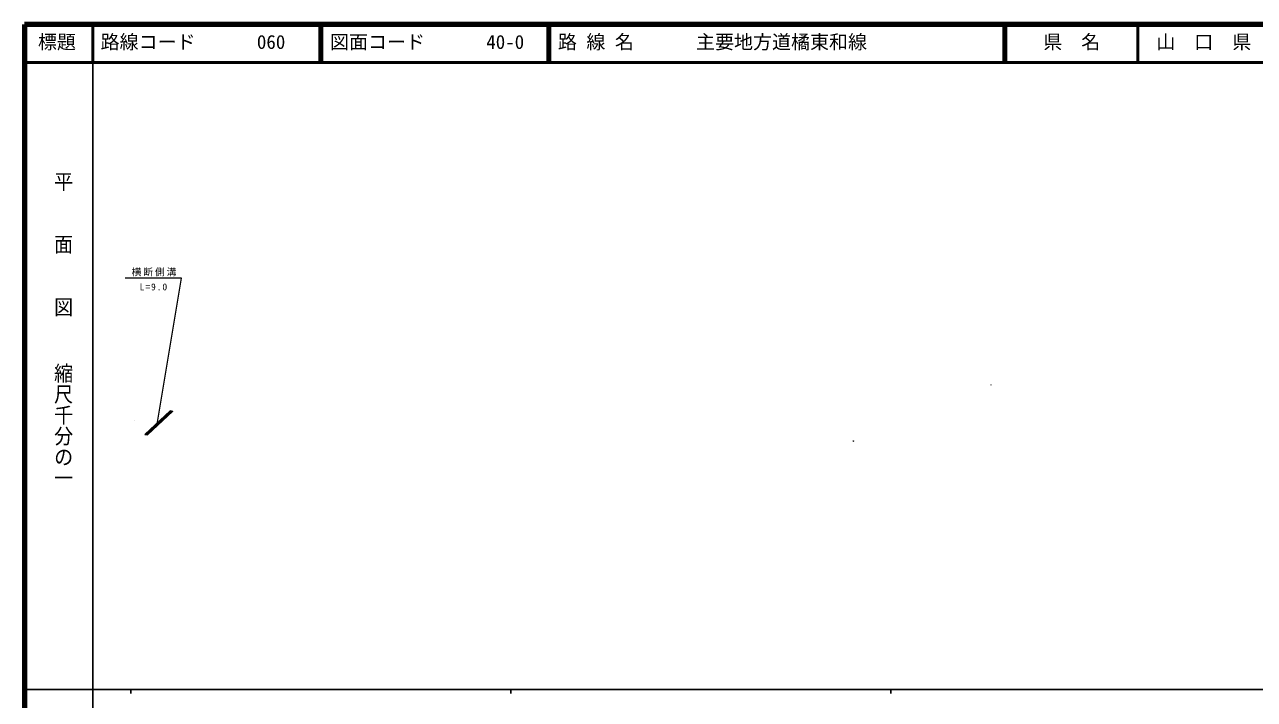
# Model space of a CAD drawing. Units: millimetres on the paper, with parts at other scales. Extents: x 40 to 680, y 20 to 380.
# Drawn here: x 40 to 363.7, y 202.4 to 380 of the extents above; entities that cross this region are included whole.
import ezdxf
from ezdxf.enums import TextEntityAlignment as Align

# ---------------------------------------------------------------- set-up
doc = ezdxf.new("R2010")
doc.units = ezdxf.units.MM
for name, color, linetype, lineweight in [('M-BGD', 7, 'Continuous', 25), ('M-BMK-HTXT', 7, 'Continuous', 13), ('M-STR-HTXT', 7, 'Continuous', 13), ('M-TTL', 2, 'Continuous', 140), ('M-TTL-BAND', 7, 'Continuous', 25), ('M-TTL-LINE', 7, 'Continuous', 50)]:
    doc.layers.add(name, color=color, linetype=linetype, lineweight=lineweight)
doc.layers.add('M-TTL-TXT', color=7, linetype='Continuous')
doc.styles.add('@ＭＳ ゴシック', font='')
doc.styles.add('ＭＳ ゴシック', font='')
doc.styles.get('@ＭＳ ゴシック').set_extended_font_data('@MS Gothic')
doc.styles.get('ＭＳ ゴシック').set_extended_font_data('MS Gothic')

msp = doc.modelspace()

# ---------------------------------------------------------------- linework, layer by layer
at = {"layer": 'M-BGD'}
for p, q in [((71.994, 272.096), (78.607, 278.267)), ((75.344, 275.58), (75.699, 275.198)), ((76.077, 276.267), (76.435, 275.881)), ((76.81, 276.954), (77.171, 276.565)), ((77.543, 277.641), (77.907, 277.249)), ((78.643, 277.932), (78.276, 278.328)), ((72.412, 272.832), (72.755, 272.463)), ((73.145, 273.519), (73.491, 273.146)), ((73.878, 274.206), (74.227, 273.83)), ((74.611, 274.893), (74.963, 274.514))]:
    msp.add_line(p, q, dxfattribs=at)
msp.add_lwpolyline([(71.679, 272.145), (72.309, 272.048), (78.938, 278.206), (78.276, 278.328)], close=True, dxfattribs=at)
at = {"layer": 'M-BMK-HTXT'}
for centre, radius in [((294.371, 285.206), 0.0313), ((294.371, 285.206), 0.025), ((294.371, 285.206), 0.0188), ((294.371, 285.206), 0.0125), ((294.371, 285.206), 0.0063), ((68.933, 275.82), 0.0313), ((68.933, 275.82), 0.025), ((68.933, 275.82), 0.0188), ((68.933, 275.82), 0.0125), ((68.933, 275.82), 0.0063), ((258.129, 270.4), 0.0313), ((258.129, 270.4), 0.025), ((258.129, 270.4), 0.0188), ((258.129, 270.4), 0.0125), ((258.129, 270.4), 0.0063)]:
    msp.add_circle(centre, radius, dxfattribs=at)
at = {"layer": 'M-STR-HTXT'}
msp.add_lwpolyline([(74.994, 275.393), (81.331, 313.238), (66.497, 313.238)], dxfattribs=at)
at = {"layer": 'M-TTL'}
for p, q in [((40, 380), (40, 20)), ((680, 380), (40, 380))]:
    msp.add_line(p, q, dxfattribs=at)
at = {"layer": 'M-TTL-BAND'}
for p, q in [((58, 370), (58, 20)), ((40, 205), (579, 205)), ((68, 205), (68, 204)), ((168, 205), (168, 204)), ((268, 205), (268, 204))]:
    msp.add_line(p, q, dxfattribs=at)
at = {"layer": 'M-TTL-LINE'}
for p, q in [((58, 380), (58, 370)), ((117.75, 380), (117.75, 370)), ((118.25, 380), (118.25, 370)), ((177.75, 380), (177.75, 370)), ((178.25, 380), (178.25, 370)), ((297.75, 380), (297.75, 370)), ((298.25, 380), (298.25, 370)), ((333, 380), (333, 370)), ((40, 370), (680, 370))]:
    msp.add_line(p, q, dxfattribs=at)

# ---------------------------------------------------------------- texts
at = {"layer": 'M-STR-HTXT', "char_height": 1.833, "attachment_point": 7, "style": 'ＭＳ ゴシック'}
for s, insert in [('\\T1.2;横断側溝', (68.164, 313.76)), ('\\T1.2;L=9.0', (70.289, 310.026))]:
    msp.add_mtext(s, dxfattribs=dict(at, insert=insert))
at = {"layer": 'M-TTL-BAND', "style": '@ＭＳ ゴシック', "width": 1.1}
for s, p in [('平\u3000\u3000面\u3000\u3000図', (47.277, 341.475)), ('縮尺千分の一', (47.277, 291.03))]:
    msp.add_text(s, height=3.666, rotation=270, dxfattribs=at).set_placement(p, align=Align.BOTTOM_LEFT)
at = {"layer": 'M-TTL-TXT', "style": 'ＭＳ ゴシック'}
for s, p in [('標題', (43.5, 372.5)), ('路線コード', (60, 372.5)), ('060', (101.142, 372.5)), ('図面コード', (120.38, 372.5)), ('40-0', (161.521, 372.5)), ('路 線 名', (180.38, 372.5)), ('主要地方道橘東和線', (216.734, 372.5)), ('県\u3000名', (308.125, 372.5)), ('山\u3000口\u3000県', (337.875, 372.5))]:
    msp.add_text(s, height=3.666, dxfattribs=at).set_placement(p, align=Align.BOTTOM_LEFT)

doc.saveas('drawing.dxf')
